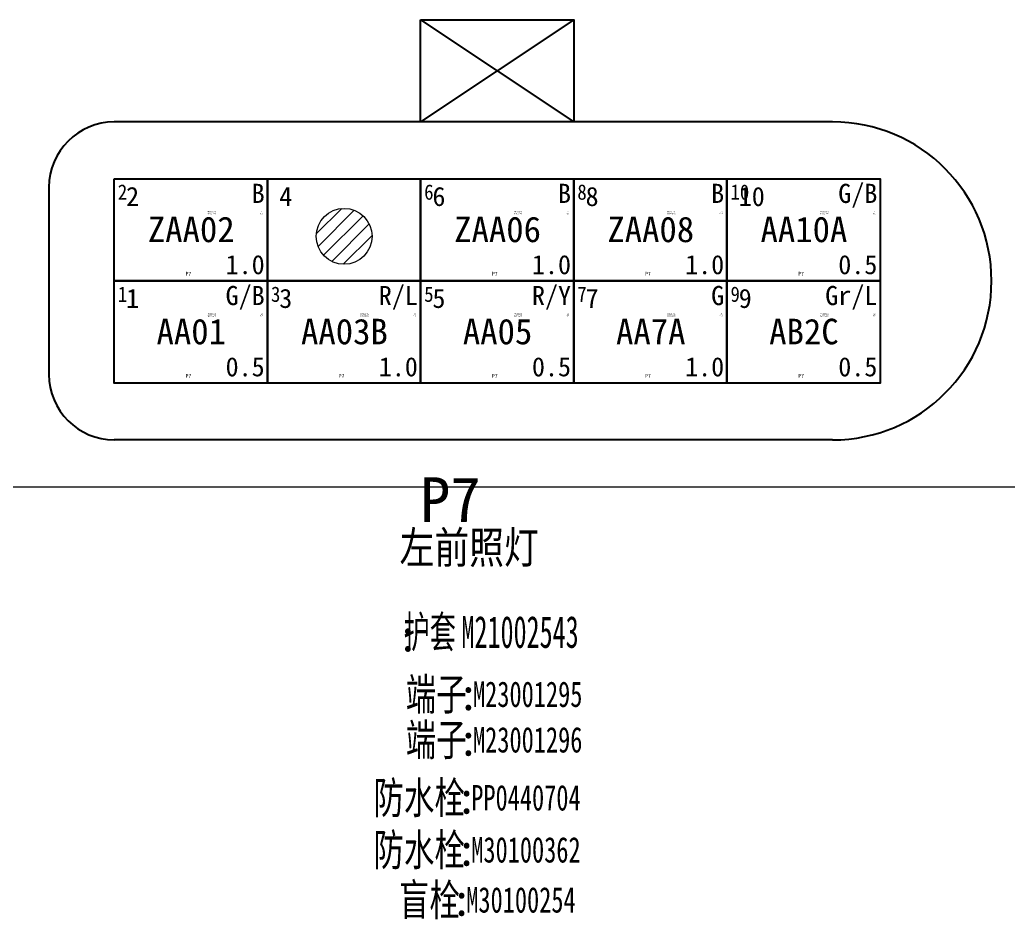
# Model space of a CAD drawing. Header units: millimetres. Extents: x -2653 to 6698, y -4403 to -42.
# Drawn here: x 263.1 to 340.5, y -776.1 to -705.7 of the extents above; entities that cross this region are included whole.
import ezdxf
from ezdxf.enums import TextEntityAlignment as Align

# ---------------------------------------------------------------- set-up
doc = ezdxf.new("R2010")
doc.units = ezdxf.units.MM
doc.header["$MEASUREMENT"] = 0
for name, color, linetype in [('文字', 3, 'Continuous'), ('轮廓线', 7, 'Continuous'), ('连接器-供应商', 43, 'Continuous'), ('连接器-功能', 63, 'Continuous'), ('连接器-名称', 53, 'Continuous'), ('连接器-编码', 52, 'Continuous'), ('附件-供应商', 43, 'Continuous'), ('附件-名称', 53, 'Continuous'), ('附件-数量', 21, 'Continuous'), ('附件-编码', 52, 'Continuous')]:
    doc.layers.add(name, color=color, linetype=linetype)
for name, color, linetype, plot in [('连接器-不打印', 1, 'Continuous', False), ('连接器-位置', 12, 'Continuous', False), ('附件-不打印', 2, 'Continuous', False), ('隐藏-剥皮长度', 2, 'Continuous', False), ('隐藏-加余量', 1, 'Continuous', False), ('隐藏-备注', 1, 'Continuous', False), ('隐藏-孔位', 1, 'Continuous', False), ('隐藏-对应端子', 2, 'Continuous', False), ('隐藏-规格', 1, 'Continuous', False), ('隐藏-辅助信息', 3, 'Continuous', False), ('隐藏-防水栓', 2, 'Continuous', False)]:
    doc.layers.add(name, color=color, linetype=linetype, plot=plot)
doc.styles.add('CL', font='', dxfattribs={"height": 2})
doc.styles.get("Standard").update_dxf_attribs({"font": 'txt', "bigfont": 'gbcbig.shx'})
doc.styles.get('CL').set_extended_font_data('SimSun')

# ---------------------------------------------------------------- blocks, each defined once
blk = doc.blocks.new('连接器')
at = {"layer": '文字', "style": 'CL'}
blk.add_text(':', height=2.5, dxfattribs=at).set_placement((-3.933, -4.363), align=Align.MIDDLE_CENTER)
at = {"layer": '连接器-不打印', "color": 2, "style": 'CL', "width": 0.6, "flags": 5}
for tag, p in [('供方编码', (-7.189, -6.29)), ('数量', (-5.117, -5.838))]:
    blk.add_attdef(tag, text='', height=0.2, dxfattribs=at).set_placement(p, align=Align.MIDDLE_LEFT)
at = {"layer": '连接器-不打印', "color": 1, "style": 'CL', "width": 0.6, "flags": 5}
for tag, p in [('选项', (-7.189, -6.058)), ('备注', (-2.936, -6.058))]:
    blk.add_attdef(tag, text='', height=0.2, dxfattribs=at).set_placement(p, align=Align.MIDDLE_LEFT)
at = {"layer": '连接器-不打印', "color": 3, "style": 'CL', "width": 0.6, "flags": 5}
for tag, p in [('工位', (-7.189, -5.838)), ('规格', (-2.939, -5.838))]:
    blk.add_attdef(tag, text='', height=0.2, dxfattribs=at).set_placement(p, align=Align.MIDDLE_LEFT)
at = {"layer": '连接器-不打印', "color": 1, "style": 'CL', "width": 0.6, "flags": 1}
for tag, p in [('加余量', (-4.967, -6.058)), ('单位', (-4.967, -6.29)), ('自带线', (-2.765, -6.29))]:
    blk.add_attdef(tag, text='', height=0.2, dxfattribs=at).set_placement(p, align=Align.MIDDLE_CENTER)
at = {"layer": '连接器-位置', "color": 1, "style": 'CL', "flags": 4}
blk.add_attdef('位置', text='', height=3.5, dxfattribs=at).set_placement((-4.408, 2.42), align=Align.MIDDLE_CENTER)
at = {"layer": '连接器-供应商', "color": 3, "style": 'CL', "width": 0.6, "flags": 4}
blk.add_attdef('供应商', text='', height=2.5, dxfattribs=at).set_placement((-16.811, -4.38), align=Align.MIDDLE_RIGHT)
at = {"layer": '连接器-功能', "color": 3, "style": 'CL', "width": 0.8, "flags": 4}
blk.add_attdef('功能', text='', height=2.5, dxfattribs=at).set_placement((-4.341, -1.264), align=Align.MIDDLE_CENTER)
at = {"layer": '连接器-名称', "color": 3, "style": 'CL', "width": 0.6, "flags": 4}
blk.add_attdef('名称', text='', height=2.5, dxfattribs=at).set_placement((-4.1, -4.363), align=Align.MIDDLE_RIGHT)
at = {"layer": '连接器-编码', "color": 2, "style": 'CL', "width": 0.6, "flags": 4}
blk.add_attdef('编码', text='', height=2.5, dxfattribs=at).set_placement((-3.662, -4.363), align=Align.MIDDLE_LEFT)
blk = doc.blocks.new('493577-1（出线）')
for p, q in [((132.781, 148.837), (144.781, 140.837)), ((144.781, 148.837), (132.781, 140.837)), ((165.06, 140.837), (108.781, 140.837)), ((103.66, 135.716), (103.66, 121.056)), ((165.06, 115.935), (108.781, 115.935))]:
    blk.add_line(p, q)
for points in [[(132.781, 148.837), (144.781, 148.837), (144.781, 140.837), (132.781, 140.837)], [(108.781, 136.386), (120.781, 136.386), (120.781, 128.386), (108.781, 128.386)], [(120.781, 136.386), (132.781, 136.386), (132.781, 128.386), (120.781, 128.386)], [(132.781, 136.386), (144.781, 136.386), (144.781, 128.386), (132.781, 128.386)], [(144.781, 136.386), (156.781, 136.386), (156.781, 128.386), (144.781, 128.386)], [(156.781, 136.386), (168.781, 136.386), (168.781, 128.386), (156.781, 128.386)], [(108.781, 128.386), (120.781, 128.386), (120.781, 120.386), (108.781, 120.386)], [(120.781, 128.386), (132.781, 128.386), (132.781, 120.386), (120.781, 120.386)], [(132.781, 128.386), (144.781, 128.386), (144.781, 120.386), (132.781, 120.386)], [(144.781, 128.386), (156.781, 128.386), (156.781, 120.386), (144.781, 120.386)], [(156.781, 128.386), (168.781, 128.386), (168.781, 120.386), (156.781, 120.386)]]:
    blk.add_lwpolyline(points, close=True)
at = {"color": 7, "linetype": 'Continuous'}
for centre, radius, start, end in [((108.781, 135.716), 5.12, 90, 180), ((165.06, 128.386), 12.451, 270, 90), ((108.781, 121.056), 5.12, 180, 270)]:
    blk.add_arc(centre, radius, start, end, dxfattribs=at)
at = {"char_height": 1.5, "width": 2.47009, "attachment_point": 1}
for s, insert in [('{\\fSimSun|b0|i0|c134|p2;2}', (109.707, 135.749)), ('{\\fSimSun|b0|i0|c134|p2;4}', (121.707, 135.749)), ('{\\fSimSun|b0|i0|c134|p2;6}', (133.707, 135.749)), ('{\\fSimSun|b0|i0|c134|p2;8}', (145.707, 135.749)), ('{\\fSimSun|b0|i0|c134|p2;10}', (157.707, 135.749)), ('{\\fSimSun|b0|i0|c134|p2;1}', (109.707, 127.768)), ('{\\fSimSun|b0|i0|c134|p2;3}', (121.707, 127.768)), ('{\\fSimSun|b0|i0|c134|p2;5}', (133.707, 127.768)), ('{\\fSimSun|b0|i0|c134|p2;7}', (145.707, 127.768)), ('{\\fSimSun|b0|i0|c134|p2;9}', (157.707, 127.768))]:
    blk.add_mtext(s, dxfattribs=dict(at, insert=insert))
blk = doc.blocks.new('电线2')
at = {"layer": '轮廓线', "color": 7, "style": 'CL', "flags": 4}
for tag, p in [('颜色', (5.879, 2.803)), ('线径', (5.879, -2.776))]:
    blk.add_attdef(tag, text='', height=1.5, dxfattribs=at).set_placement(p, align=Align.MIDDLE_RIGHT)
blk.add_attdef('线号', text='', height=2, dxfattribs=at).set_placement((0.127, -0.016), align=Align.MIDDLE_CENTER)
at = {"layer": '隐藏-剥皮长度', "color": 2, "style": 'CL', "width": 0.9, "flags": 4}
blk.add_attdef('剥皮', text='', height=0.1, dxfattribs=at).set_placement((5.742, 1.222), align=Align.MIDDLE_RIGHT)
at = {"layer": '隐藏-加余量', "color": 1, "style": 'CL', "width": 0.9, "flags": 4}
blk.add_attdef('加余量', text='', height=0.1, dxfattribs=at).set_placement((5.742, 1.362), align=Align.MIDDLE_RIGHT)
at = {"layer": '隐藏-备注', "color": 1, "style": 'CL', "width": 0.9, "flags": 5}
blk.add_attdef('备注', text='', height=0.1, dxfattribs=at).set_placement((3.704, -1.38), align=Align.MIDDLE_CENTER)
at = {"layer": '隐藏-孔位', "color": 6, "style": 'CL', "width": 0.9, "flags": 4}
blk.add_attdef('孔位', text='', height=1.2, dxfattribs=at).set_placement((-5.625, 2.907), align=Align.MIDDLE_LEFT)
at = {"layer": '隐藏-对应端子', "color": 2, "style": 'CL', "width": 0.9, "flags": 4}
blk.add_attdef('对应簧片', text='', height=0.1, dxfattribs=at).set_placement((2.055, 1.208), align=Align.MIDDLE_RIGHT)
at = {"layer": '隐藏-规格', "color": 1, "style": 'CL', "width": 0.9, "flags": 5}
blk.add_attdef('规格', text='', height=0.2, dxfattribs=at).set_placement((5.742, -1.391), align=Align.MIDDLE_RIGHT)
at = {"layer": '隐藏-辅助信息', "color": 2, "style": 'CL', "width": 0.9, "flags": 5}
for tag, p in [('辅助', (3.704, 1.511)), ('标识管', (3.704, -1.138))]:
    blk.add_attdef(tag, text='', height=0.1, dxfattribs=at).set_placement(p, align=Align.MIDDLE_CENTER)
at = {"layer": '隐藏-辅助信息', "color": 3, "style": 'CL', "width": 0.9, "flags": 5}
for tag, p in [('供方编码', (3.704, 1.236)), ('编码', (3.704, 1.37))]:
    blk.add_attdef(tag, text='', height=0.1, dxfattribs=at).set_placement(p, align=Align.MIDDLE_CENTER)
for tag, p in [('线种', (2.055, -1.261)), ('工位', (2.055, -1.38))]:
    blk.add_attdef(tag, text='', height=0.1, dxfattribs=at).set_placement(p, align=Align.MIDDLE_RIGHT)
at = {"layer": '隐藏-辅助信息', "color": 1, "style": 'CL', "width": 0.9, "flags": 5}
blk.add_attdef('选项', text='', height=0.1, dxfattribs=at).set_placement((3.704, -1.261), align=Align.MIDDLE_CENTER)
at = {"layer": '隐藏-辅助信息', "color": 4, "style": 'CL', "width": 0.9, "flags": 4}
blk.add_attdef('位置', text='', height=0.3, dxfattribs=at).set_placement((-0.094, -3.491), align=Align.MIDDLE_CENTER)
at = {"layer": '隐藏-防水栓', "color": 2, "style": 'CL', "width": 0.9, "flags": 4}
blk.add_attdef('防水栓', text='', height=0.1, dxfattribs=at).set_placement((2.055, 1.362), align=Align.MIDDLE_RIGHT)
blk = doc.blocks.new('附件')
at = {"layer": '文字', "color": 3, "style": 'CL'}
blk.add_text(':', height=2.5, dxfattribs=at).set_placement((-3.788, -0.382), align=Align.MIDDLE_CENTER)
at = {"layer": '附件-不打印', "color": 3, "style": 'CL', "width": 0.7, "flags": 5}
for tag, p in [('供方编码', (-8.485, -1.616)), ('范围', (-8.485, -1.318)), ('工位', (-6.896, -1.318)), ('位置', (-5.306, -1.318))]:
    blk.add_attdef(tag, text='', height=0.2, dxfattribs=at).set_placement(p, align=Align.MIDDLE_CENTER)
at = {"layer": '附件-不打印', "color": 1, "style": 'CL'}
for tag, width, flags, p in [('选项', 0.7, 13, (-6.896, -1.616)), ('备注', 0.7, 5, (-5.306, -1.616)), ('规格', 0.7, 5, (-3.717, -1.616)), ('单位', 0.6, 1, (-3.717, -1.318))]:
    blk.add_attdef(tag, text='', height=0.2, dxfattribs=dict(at, width=width, flags=flags)).set_placement(p, align=Align.MIDDLE_CENTER)
at = {"layer": '附件-供应商', "color": 3, "style": 'CL', "width": 0.7, "flags": 8}
blk.add_attdef('供应商', text='', height=2.5, dxfattribs=at).set_placement((-13.399, -0.419), align=Align.MIDDLE_RIGHT)
at = {"layer": '附件-名称', "color": 3, "style": 'CL', "width": 0.7, "flags": 4}
blk.add_attdef('名称', text='', height=2.5, dxfattribs=at).set_placement((-3.92, -0.382), align=Align.MIDDLE_RIGHT)
at = {"layer": '附件-数量', "color": 2, "style": 'CL', "width": 0.7, "flags": 2}
blk.add_attdef('*', text='', height=1, dxfattribs=at).set_placement((15.719, -0.382), align=Align.MIDDLE_CENTER)
at = {"layer": '附件-数量', "color": 2, "style": 'CL', "width": 0.7, "flags": 4}
blk.add_attdef('数量', text='', height=1.2, dxfattribs=at).set_placement((16.072, -0.382), align=Align.MIDDLE_LEFT)
at = {"layer": '附件-编码', "color": 2, "style": 'CL', "width": 0.7, "flags": 4}
blk.add_attdef('编码', text='', height=2.5, dxfattribs=at).set_placement((-3.651, -0.382), align=Align.MIDDLE_LEFT)

msp = doc.modelspace()

# ---------------------------------------------------------------- hatches: boundary and pattern name
at = {"linetype": 'ByBlock', "lineweight": 9}
h = msp.add_hatch(dxfattribs=at)
h.set_pattern_fill('LINE', color=0, scale=0.25, angle=45, style=0)
h.set_pattern_definition([(45, (-2820.7816, -1637.2344), (-0.561266, 0.561266), [])])
h.paths.add_polyline_path([(286.286, -722.653, 1), (290.664, -722.653, 1)])

# ---------------------------------------------------------------- linework, layer by layer
at = {"color": 0, "linetype": 'ByBlock', "lineweight": 9}
msp.add_circle((288.475, -722.653), 2.189, dxfattribs=at)
at = {"layer": '轮廓线', "color": 3, "lineweight": 0}
msp.add_line((-165.433, -742.271), (1003.567, -742.271), dxfattribs=at)

# ---------------------------------------------------------------- block references
at = {"lineweight": -3}
msp.add_blockref('493577-1（出线）', (161.687, -854.53), dxfattribs=at)
ref = msp.add_blockref('电线2', (276.374, -722.093), dxfattribs=at)
ref.add_attrib('线号', 'ZAA02', dxfattribs={"layer": '轮廓线', "color": 7, "height": 2, "style": 'CL'}).set_placement((276.501, -722.109), align=Align.MIDDLE_CENTER)
ref.add_attrib('线径', '1.0', dxfattribs={"layer": '轮廓线', "color": 7, "height": 1.5, "style": 'CL'}).set_placement((282.253, -724.869), align=Align.MIDDLE_RIGHT)
ref.add_attrib('颜色', 'B', dxfattribs={"layer": '轮廓线', "color": 7, "height": 1.5, "style": 'CL'}).set_placement((282.253, -719.29), align=Align.MIDDLE_RIGHT)
ref.add_attrib('孔位', '2', dxfattribs={"layer": '隐藏-孔位', "color": 6, "height": 1.2, "style": 'CL', "width": 0.9}).set_placement((270.749, -719.186), align=Align.MIDDLE_LEFT)
ref.add_attrib('剥皮', '4.0', dxfattribs={"layer": '隐藏-剥皮长度', "color": 2, "height": 0.1, "style": 'CL', "width": 0.9}).set_placement((282.116, -720.872), align=Align.MIDDLE_RIGHT)
ref.add_attrib('对应簧片', 'M23001296', dxfattribs={"layer": '隐藏-对应端子', "color": 2, "height": 0.1, "style": 'CL', "width": 0.9}).set_placement((278.429, -720.885), align=Align.MIDDLE_RIGHT)
ref.add_attrib('防水栓', 'PP0440704', dxfattribs={"layer": '隐藏-防水栓', "color": 2, "height": 0.1, "style": 'CL', "width": 0.9}).set_placement((278.429, -720.731), align=Align.MIDDLE_RIGHT)
ref.add_attrib('加余量', '25', dxfattribs={"layer": '隐藏-加余量', "color": 1, "height": 0.1, "style": 'CL', "width": 0.9}).set_placement((282.116, -720.731), align=Align.MIDDLE_RIGHT)
ref.add_attrib('位置', 'P7', dxfattribs={"layer": '隐藏-辅助信息', "color": 4, "height": 0.3, "style": 'CL', "width": 0.9}).set_placement((276.28, -725.584), align=Align.MIDDLE_CENTER)
ref = msp.add_blockref('电线2', (300.374, -722.093), dxfattribs=at)
ref.add_attrib('线号', 'ZAA06', dxfattribs={"layer": '轮廓线', "color": 7, "height": 2, "style": 'CL'}).set_placement((300.501, -722.109), align=Align.MIDDLE_CENTER)
ref.add_attrib('线径', '1.0', dxfattribs={"layer": '轮廓线', "color": 7, "height": 1.5, "style": 'CL'}).set_placement((306.253, -724.869), align=Align.MIDDLE_RIGHT)
ref.add_attrib('颜色', 'B', dxfattribs={"layer": '轮廓线', "color": 7, "height": 1.5, "style": 'CL'}).set_placement((306.253, -719.29), align=Align.MIDDLE_RIGHT)
ref.add_attrib('孔位', '6', dxfattribs={"layer": '隐藏-孔位', "color": 6, "height": 1.2, "style": 'CL', "width": 0.9}).set_placement((294.749, -719.186), align=Align.MIDDLE_LEFT)
ref.add_attrib('剥皮', '4.0', dxfattribs={"layer": '隐藏-剥皮长度', "color": 2, "height": 0.1, "style": 'CL', "width": 0.9}).set_placement((306.116, -720.872), align=Align.MIDDLE_RIGHT)
ref.add_attrib('对应簧片', 'M23001296', dxfattribs={"layer": '隐藏-对应端子', "color": 2, "height": 0.1, "style": 'CL', "width": 0.9}).set_placement((302.429, -720.885), align=Align.MIDDLE_RIGHT)
ref.add_attrib('防水栓', 'PP0440704', dxfattribs={"layer": '隐藏-防水栓', "color": 2, "height": 0.1, "style": 'CL', "width": 0.9}).set_placement((302.429, -720.731), align=Align.MIDDLE_RIGHT)
ref.add_attrib('加余量', '25', dxfattribs={"layer": '隐藏-加余量', "color": 1, "height": 0.1, "style": 'CL', "width": 0.9}).set_placement((306.116, -720.731), align=Align.MIDDLE_RIGHT)
ref.add_attrib('位置', 'P7', dxfattribs={"layer": '隐藏-辅助信息', "color": 4, "height": 0.3, "style": 'CL', "width": 0.9}).set_placement((300.28, -725.584), align=Align.MIDDLE_CENTER)
ref = msp.add_blockref('电线2', (312.374, -722.093), dxfattribs=at)
ref.add_attrib('线号', 'ZAA08', dxfattribs={"layer": '轮廓线', "color": 7, "height": 2, "style": 'CL'}).set_placement((312.501, -722.109), align=Align.MIDDLE_CENTER)
ref.add_attrib('线径', '1.0', dxfattribs={"layer": '轮廓线', "color": 7, "height": 1.5, "style": 'CL'}).set_placement((318.253, -724.869), align=Align.MIDDLE_RIGHT)
ref.add_attrib('颜色', 'B', dxfattribs={"layer": '轮廓线', "color": 7, "height": 1.5, "style": 'CL'}).set_placement((318.253, -719.29), align=Align.MIDDLE_RIGHT)
ref.add_attrib('孔位', '8', dxfattribs={"layer": '隐藏-孔位', "color": 6, "height": 1.2, "style": 'CL', "width": 0.9}).set_placement((306.749, -719.186), align=Align.MIDDLE_LEFT)
ref.add_attrib('剥皮', '4.0', dxfattribs={"layer": '隐藏-剥皮长度', "color": 2, "height": 0.1, "style": 'CL', "width": 0.9}).set_placement((318.116, -720.872), align=Align.MIDDLE_RIGHT)
ref.add_attrib('对应簧片', 'M23001296', dxfattribs={"layer": '隐藏-对应端子', "color": 2, "height": 0.1, "style": 'CL', "width": 0.9}).set_placement((314.429, -720.885), align=Align.MIDDLE_RIGHT)
ref.add_attrib('防水栓', 'PP0440704', dxfattribs={"layer": '隐藏-防水栓', "color": 2, "height": 0.1, "style": 'CL', "width": 0.9}).set_placement((314.429, -720.731), align=Align.MIDDLE_RIGHT)
ref.add_attrib('加余量', '25', dxfattribs={"layer": '隐藏-加余量', "color": 1, "height": 0.1, "style": 'CL', "width": 0.9}).set_placement((318.116, -720.731), align=Align.MIDDLE_RIGHT)
ref.add_attrib('位置', 'P7', dxfattribs={"layer": '隐藏-辅助信息', "color": 4, "height": 0.3, "style": 'CL', "width": 0.9}).set_placement((312.28, -725.584), align=Align.MIDDLE_CENTER)
ref = msp.add_blockref('电线2', (324.374, -722.093), dxfattribs=at)
ref.add_attrib('线号', 'AA10A', dxfattribs={"layer": '轮廓线', "color": 7, "height": 2, "style": 'CL'}).set_placement((324.501, -722.109), align=Align.MIDDLE_CENTER)
ref.add_attrib('线径', '0.5', dxfattribs={"layer": '轮廓线', "color": 7, "height": 1.5, "style": 'CL'}).set_placement((330.253, -724.869), align=Align.MIDDLE_RIGHT)
ref.add_attrib('颜色', 'G/B', dxfattribs={"layer": '轮廓线', "color": 7, "height": 1.5, "style": 'CL'}).set_placement((330.253, -719.29), align=Align.MIDDLE_RIGHT)
ref.add_attrib('孔位', '10', dxfattribs={"layer": '隐藏-孔位', "color": 6, "height": 1.2, "style": 'CL', "width": 0.9}).set_placement((318.749, -719.186), align=Align.MIDDLE_LEFT)
ref.add_attrib('剥皮', '4.0', dxfattribs={"layer": '隐藏-剥皮长度', "color": 2, "height": 0.1, "style": 'CL', "width": 0.9}).set_placement((330.116, -720.872), align=Align.MIDDLE_RIGHT)
ref.add_attrib('对应簧片', 'M23001295', dxfattribs={"layer": '隐藏-对应端子', "color": 2, "height": 0.1, "style": 'CL', "width": 0.9}).set_placement((326.429, -720.885), align=Align.MIDDLE_RIGHT)
ref.add_attrib('防水栓', 'PP0440704', dxfattribs={"layer": '隐藏-防水栓', "color": 2, "height": 0.1, "style": 'CL', "width": 0.9}).set_placement((326.429, -720.731), align=Align.MIDDLE_RIGHT)
ref.add_attrib('加余量', '25', dxfattribs={"layer": '隐藏-加余量', "color": 1, "height": 0.1, "style": 'CL', "width": 0.9}).set_placement((330.116, -720.731), align=Align.MIDDLE_RIGHT)
ref.add_attrib('位置', 'P7', dxfattribs={"layer": '隐藏-辅助信息', "color": 4, "height": 0.3, "style": 'CL', "width": 0.9}).set_placement((324.28, -725.584), align=Align.MIDDLE_CENTER)
ref = msp.add_blockref('电线2', (276.374, -730.093), dxfattribs=at)
ref.add_attrib('线号', 'AA01', dxfattribs={"layer": '轮廓线', "color": 7, "height": 2, "style": 'CL'}).set_placement((276.501, -730.109), align=Align.MIDDLE_CENTER)
ref.add_attrib('线径', '0.5', dxfattribs={"layer": '轮廓线', "color": 7, "height": 1.5, "style": 'CL'}).set_placement((282.253, -732.869), align=Align.MIDDLE_RIGHT)
ref.add_attrib('颜色', 'G/B', dxfattribs={"layer": '轮廓线', "color": 7, "height": 1.5, "style": 'CL'}).set_placement((282.253, -727.29), align=Align.MIDDLE_RIGHT)
ref.add_attrib('孔位', '1', dxfattribs={"layer": '隐藏-孔位', "color": 6, "height": 1.2, "style": 'CL', "width": 0.9}).set_placement((270.749, -727.186), align=Align.MIDDLE_LEFT)
ref.add_attrib('剥皮', '4.0', dxfattribs={"layer": '隐藏-剥皮长度', "color": 2, "height": 0.1, "style": 'CL', "width": 0.9}).set_placement((282.116, -728.872), align=Align.MIDDLE_RIGHT)
ref.add_attrib('对应簧片', 'M23001295', dxfattribs={"layer": '隐藏-对应端子', "color": 2, "height": 0.1, "style": 'CL', "width": 0.9}).set_placement((278.429, -728.885), align=Align.MIDDLE_RIGHT)
ref.add_attrib('防水栓', 'PP0440704', dxfattribs={"layer": '隐藏-防水栓', "color": 2, "height": 0.1, "style": 'CL', "width": 0.9}).set_placement((278.429, -728.731), align=Align.MIDDLE_RIGHT)
ref.add_attrib('加余量', '25', dxfattribs={"layer": '隐藏-加余量', "color": 1, "height": 0.1, "style": 'CL', "width": 0.9}).set_placement((282.116, -728.731), align=Align.MIDDLE_RIGHT)
ref.add_attrib('位置', 'P7', dxfattribs={"layer": '隐藏-辅助信息', "color": 4, "height": 0.3, "style": 'CL', "width": 0.9}).set_placement((276.28, -733.584), align=Align.MIDDLE_CENTER)
ref = msp.add_blockref('电线2', (288.374, -730.093), dxfattribs=at)
ref.add_attrib('线号', 'AA03B', dxfattribs={"layer": '轮廓线', "color": 7, "height": 2, "style": 'CL'}).set_placement((288.501, -730.109), align=Align.MIDDLE_CENTER)
ref.add_attrib('线径', '1.0', dxfattribs={"layer": '轮廓线', "color": 7, "height": 1.5, "style": 'CL'}).set_placement((294.253, -732.869), align=Align.MIDDLE_RIGHT)
ref.add_attrib('颜色', 'R/L', dxfattribs={"layer": '轮廓线', "color": 7, "height": 1.5, "style": 'CL'}).set_placement((294.253, -727.29), align=Align.MIDDLE_RIGHT)
ref.add_attrib('孔位', '3', dxfattribs={"layer": '隐藏-孔位', "color": 6, "height": 1.2, "style": 'CL', "width": 0.9}).set_placement((282.749, -727.186), align=Align.MIDDLE_LEFT)
ref.add_attrib('剥皮', '4.0', dxfattribs={"layer": '隐藏-剥皮长度', "color": 2, "height": 0.1, "style": 'CL', "width": 0.9}).set_placement((294.116, -728.872), align=Align.MIDDLE_RIGHT)
ref.add_attrib('对应簧片', 'M23001296', dxfattribs={"layer": '隐藏-对应端子', "color": 2, "height": 0.1, "style": 'CL', "width": 0.9}).set_placement((290.429, -728.885), align=Align.MIDDLE_RIGHT)
ref.add_attrib('防水栓', 'PP0440704', dxfattribs={"layer": '隐藏-防水栓', "color": 2, "height": 0.1, "style": 'CL', "width": 0.9}).set_placement((290.429, -728.731), align=Align.MIDDLE_RIGHT)
ref.add_attrib('加余量', '25', dxfattribs={"layer": '隐藏-加余量', "color": 1, "height": 0.1, "style": 'CL', "width": 0.9}).set_placement((294.116, -728.731), align=Align.MIDDLE_RIGHT)
ref.add_attrib('位置', 'P7', dxfattribs={"layer": '隐藏-辅助信息', "color": 4, "height": 0.3, "style": 'CL', "width": 0.9}).set_placement((288.28, -733.584), align=Align.MIDDLE_CENTER)
at = {"color": 0, "lineweight": -3}
ref = msp.add_blockref('电线2', (300.374, -730.093), dxfattribs=at)
ref.add_attrib('线号', 'AA05', dxfattribs={"layer": '轮廓线', "color": 7, "height": 2, "style": 'CL'}).set_placement((300.501, -730.109), align=Align.MIDDLE_CENTER)
ref.add_attrib('线径', '0.5', dxfattribs={"layer": '轮廓线', "color": 7, "height": 1.5, "style": 'CL'}).set_placement((306.253, -732.869), align=Align.MIDDLE_RIGHT)
ref.add_attrib('颜色', 'R/Y', dxfattribs={"layer": '轮廓线', "color": 7, "height": 1.5, "style": 'CL'}).set_placement((306.253, -727.29), align=Align.MIDDLE_RIGHT)
ref.add_attrib('孔位', '5', dxfattribs={"layer": '隐藏-孔位', "color": 6, "height": 1.2, "style": 'CL', "width": 0.9}).set_placement((294.749, -727.186), align=Align.MIDDLE_LEFT)
ref.add_attrib('剥皮', '4.0', dxfattribs={"layer": '隐藏-剥皮长度', "color": 2, "height": 0.1, "style": 'CL', "width": 0.9}).set_placement((306.116, -728.872), align=Align.MIDDLE_RIGHT)
ref.add_attrib('对应簧片', 'M23001295', dxfattribs={"layer": '隐藏-对应端子', "color": 2, "height": 0.1, "style": 'CL', "width": 0.9}).set_placement((302.429, -728.885), align=Align.MIDDLE_RIGHT)
ref.add_attrib('防水栓', 'PP0440704', dxfattribs={"layer": '隐藏-防水栓', "color": 2, "height": 0.1, "style": 'CL', "width": 0.9}).set_placement((302.429, -728.731), align=Align.MIDDLE_RIGHT)
ref.add_attrib('加余量', '25', dxfattribs={"layer": '隐藏-加余量', "color": 1, "height": 0.1, "style": 'CL', "width": 0.9}).set_placement((306.116, -728.731), align=Align.MIDDLE_RIGHT)
ref.add_attrib('位置', 'P7', dxfattribs={"layer": '隐藏-辅助信息', "color": 4, "height": 0.3, "style": 'CL', "width": 0.9}).set_placement((300.28, -733.584), align=Align.MIDDLE_CENTER)
at = {"lineweight": -3}
ref = msp.add_blockref('电线2', (312.374, -730.093), dxfattribs=at)
ref.add_attrib('线号', 'AA7A', dxfattribs={"layer": '轮廓线', "color": 7, "height": 2, "style": 'CL'}).set_placement((312.501, -730.109), align=Align.MIDDLE_CENTER)
ref.add_attrib('线径', '1.0', dxfattribs={"layer": '轮廓线', "color": 7, "height": 1.5, "style": 'CL'}).set_placement((318.253, -732.869), align=Align.MIDDLE_RIGHT)
ref.add_attrib('颜色', 'G', dxfattribs={"layer": '轮廓线', "color": 7, "height": 1.5, "style": 'CL'}).set_placement((318.253, -727.29), align=Align.MIDDLE_RIGHT)
ref.add_attrib('孔位', '7', dxfattribs={"layer": '隐藏-孔位', "color": 6, "height": 1.2, "style": 'CL', "width": 0.9}).set_placement((306.749, -727.186), align=Align.MIDDLE_LEFT)
ref.add_attrib('剥皮', '4.0', dxfattribs={"layer": '隐藏-剥皮长度', "color": 2, "height": 0.1, "style": 'CL', "width": 0.9}).set_placement((318.116, -728.872), align=Align.MIDDLE_RIGHT)
ref.add_attrib('对应簧片', 'M23001296', dxfattribs={"layer": '隐藏-对应端子', "color": 2, "height": 0.1, "style": 'CL', "width": 0.9}).set_placement((314.429, -728.885), align=Align.MIDDLE_RIGHT)
ref.add_attrib('防水栓', 'PP0440704', dxfattribs={"layer": '隐藏-防水栓', "color": 2, "height": 0.1, "style": 'CL', "width": 0.9}).set_placement((314.429, -728.731), align=Align.MIDDLE_RIGHT)
ref.add_attrib('加余量', '25', dxfattribs={"layer": '隐藏-加余量', "color": 1, "height": 0.1, "style": 'CL', "width": 0.9}).set_placement((318.116, -728.731), align=Align.MIDDLE_RIGHT)
ref.add_attrib('位置', 'P7', dxfattribs={"layer": '隐藏-辅助信息', "color": 4, "height": 0.3, "style": 'CL', "width": 0.9}).set_placement((312.28, -733.584), align=Align.MIDDLE_CENTER)
ref = msp.add_blockref('电线2', (324.374, -730.093), dxfattribs=at)
ref.add_attrib('线号', 'AB2C', dxfattribs={"layer": '轮廓线', "color": 7, "height": 2, "style": 'CL'}).set_placement((324.501, -730.109), align=Align.MIDDLE_CENTER)
ref.add_attrib('线径', '0.5', dxfattribs={"layer": '轮廓线', "color": 7, "height": 1.5, "style": 'CL'}).set_placement((330.253, -732.869), align=Align.MIDDLE_RIGHT)
ref.add_attrib('颜色', 'Gr/L', dxfattribs={"layer": '轮廓线', "color": 7, "height": 1.5, "style": 'CL'}).set_placement((330.253, -727.29), align=Align.MIDDLE_RIGHT)
ref.add_attrib('孔位', '9', dxfattribs={"layer": '隐藏-孔位', "color": 6, "height": 1.2, "style": 'CL', "width": 0.9}).set_placement((318.749, -727.186), align=Align.MIDDLE_LEFT)
ref.add_attrib('剥皮', '4.0', dxfattribs={"layer": '隐藏-剥皮长度', "color": 2, "height": 0.1, "style": 'CL', "width": 0.9}).set_placement((330.116, -728.872), align=Align.MIDDLE_RIGHT)
ref.add_attrib('对应簧片', 'M23001295', dxfattribs={"layer": '隐藏-对应端子', "color": 2, "height": 0.1, "style": 'CL', "width": 0.9}).set_placement((326.429, -728.885), align=Align.MIDDLE_RIGHT)
ref.add_attrib('防水栓', 'PP0440704', dxfattribs={"layer": '隐藏-防水栓', "color": 2, "height": 0.1, "style": 'CL', "width": 0.9}).set_placement((326.429, -728.731), align=Align.MIDDLE_RIGHT)
ref.add_attrib('加余量', '25', dxfattribs={"layer": '隐藏-加余量', "color": 1, "height": 0.1, "style": 'CL', "width": 0.9}).set_placement((330.116, -728.731), align=Align.MIDDLE_RIGHT)
ref.add_attrib('位置', 'P7', dxfattribs={"layer": '隐藏-辅助信息', "color": 4, "height": 0.3, "style": 'CL', "width": 0.9}).set_placement((324.28, -733.584), align=Align.MIDDLE_CENTER)
ref = msp.add_blockref('连接器', (297.407, -749.55), dxfattribs=at)
ref.add_attrib('位置', 'P7', dxfattribs={"layer": '连接器-位置', "color": 1, "height": 3.5, "style": 'CL', "flags": 8}).set_placement((296.799, -743.266), align=Align.MIDDLE_CENTER)
ref.add_attrib('功能', '左前照灯', dxfattribs={"layer": '连接器-功能', "color": 3, "height": 2.5, "style": 'CL', "width": 0.8, "flags": 8}).set_placement((292.819, -747.024), align=Align.MIDDLE_LEFT)
ref.add_attrib('名称', '护套', dxfattribs={"layer": '连接器-名称', "color": 3, "height": 2.5, "style": 'CL', "width": 0.6, "flags": 8}).set_placement((297.234, -753.635), align=Align.MIDDLE_RIGHT)
ref.add_attrib('编码', 'M21002543', dxfattribs={"layer": '连接器-编码', "color": 7, "height": 2.5, "style": 'CL', "width": 0.6}).set_placement((297.67, -753.635), align=Align.MIDDLE_LEFT)
ref = msp.add_blockref('附件', (301.999, -758.129), dxfattribs=at)
ref.add_attrib('名称', '端子', dxfattribs={"layer": '附件-名称', "color": 3, "height": 2.5, "style": 'CL', "width": 0.7, "flags": 8}).set_placement((298.075, -758.512), align=Align.MIDDLE_RIGHT)
ref.add_attrib('编码', 'M23001295', dxfattribs={"layer": '附件-编码', "color": 2, "height": 2, "style": 'CL', "width": 0.7}).set_placement((298.575, -758.512), align=Align.MIDDLE_LEFT)
ref = msp.add_blockref('附件', (301.999, -761.696), dxfattribs=at)
ref.add_attrib('名称', '端子', dxfattribs={"layer": '附件-名称', "color": 3, "height": 2.5, "style": 'CL', "width": 0.7, "flags": 8}).set_placement((298.075, -762.079), align=Align.MIDDLE_RIGHT)
ref.add_attrib('编码', 'M23001296', dxfattribs={"layer": '附件-编码', "color": 2, "height": 2, "style": 'CL', "width": 0.7}).set_placement((298.575, -762.079), align=Align.MIDDLE_LEFT)
ref = msp.add_blockref('附件', (301.861, -766.239), dxfattribs=at)
ref.add_attrib('名称', '防水栓', dxfattribs={"layer": '附件-名称', "color": 3, "height": 2.5, "style": 'CL', "width": 0.7, "flags": 8}).set_placement((297.937, -766.621), align=Align.MIDDLE_RIGHT)
ref.add_attrib('编码', 'PP0440704', dxfattribs={"layer": '附件-编码', "color": 2, "height": 2, "style": 'CL', "width": 0.7}).set_placement((298.437, -766.621), align=Align.MIDDLE_LEFT)
ref = msp.add_blockref('附件', (301.861, -770.315), dxfattribs=at)
ref.add_attrib('名称', '防水栓', dxfattribs={"layer": '附件-名称', "color": 3, "height": 2.5, "style": 'CL', "width": 0.7, "flags": 8}).set_placement((297.937, -770.697), align=Align.MIDDLE_RIGHT)
ref.add_attrib('编码', 'M30100362', dxfattribs={"layer": '附件-编码', "color": 2, "height": 2, "style": 'CL', "width": 0.7}).set_placement((298.437, -770.697), align=Align.MIDDLE_LEFT)
ref = msp.add_blockref('附件', (301.47, -774.234), dxfattribs=at)
ref.add_attrib('名称', '盲栓', dxfattribs={"layer": '附件-名称', "color": 3, "height": 2.5, "style": 'CL', "width": 0.7, "flags": 8}).set_placement((297.546, -774.617), align=Align.MIDDLE_RIGHT)
ref.add_attrib('编码', 'M30100254', dxfattribs={"layer": '附件-编码', "color": 2, "height": 2, "style": 'CL', "width": 0.7}).set_placement((298.046, -774.617), align=Align.MIDDLE_LEFT)

doc.saveas('drawing.dxf')
